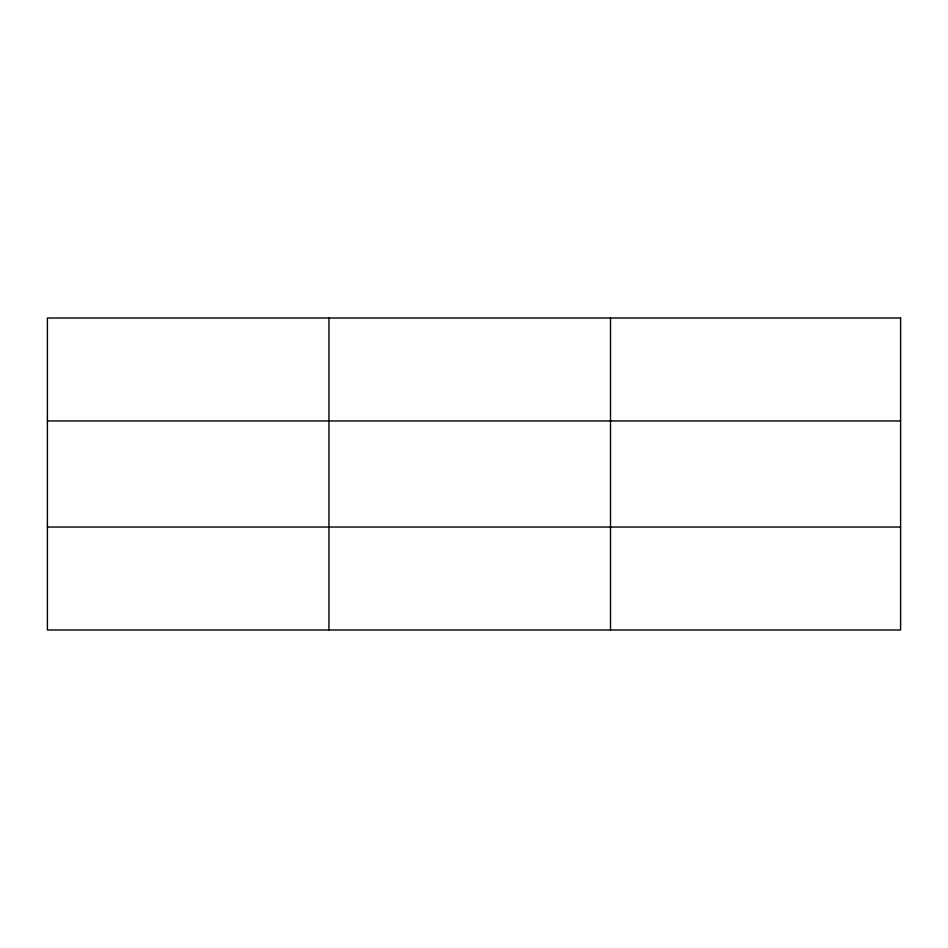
<?xml version="1.0" encoding="UTF-8"?>
<svg xmlns="http://www.w3.org/2000/svg" width="948" height="948" viewBox="0 0 948 948"><rect width="100%" height="100%" fill="white"/><g stroke="black" fill="none" stroke-linecap="round" stroke-linejoin="round"><path stroke-width="1.42" d="M328.956 629.982L328.956 318.018M610.512 629.982L610.512 318.018M47.4 420.959L900.6 420.959M47.4 527.041L900.6 527.041M900.6 318.018L900.6 629.982L47.4 629.982L47.4 318.018L900.6 318.018"/></g></svg>
